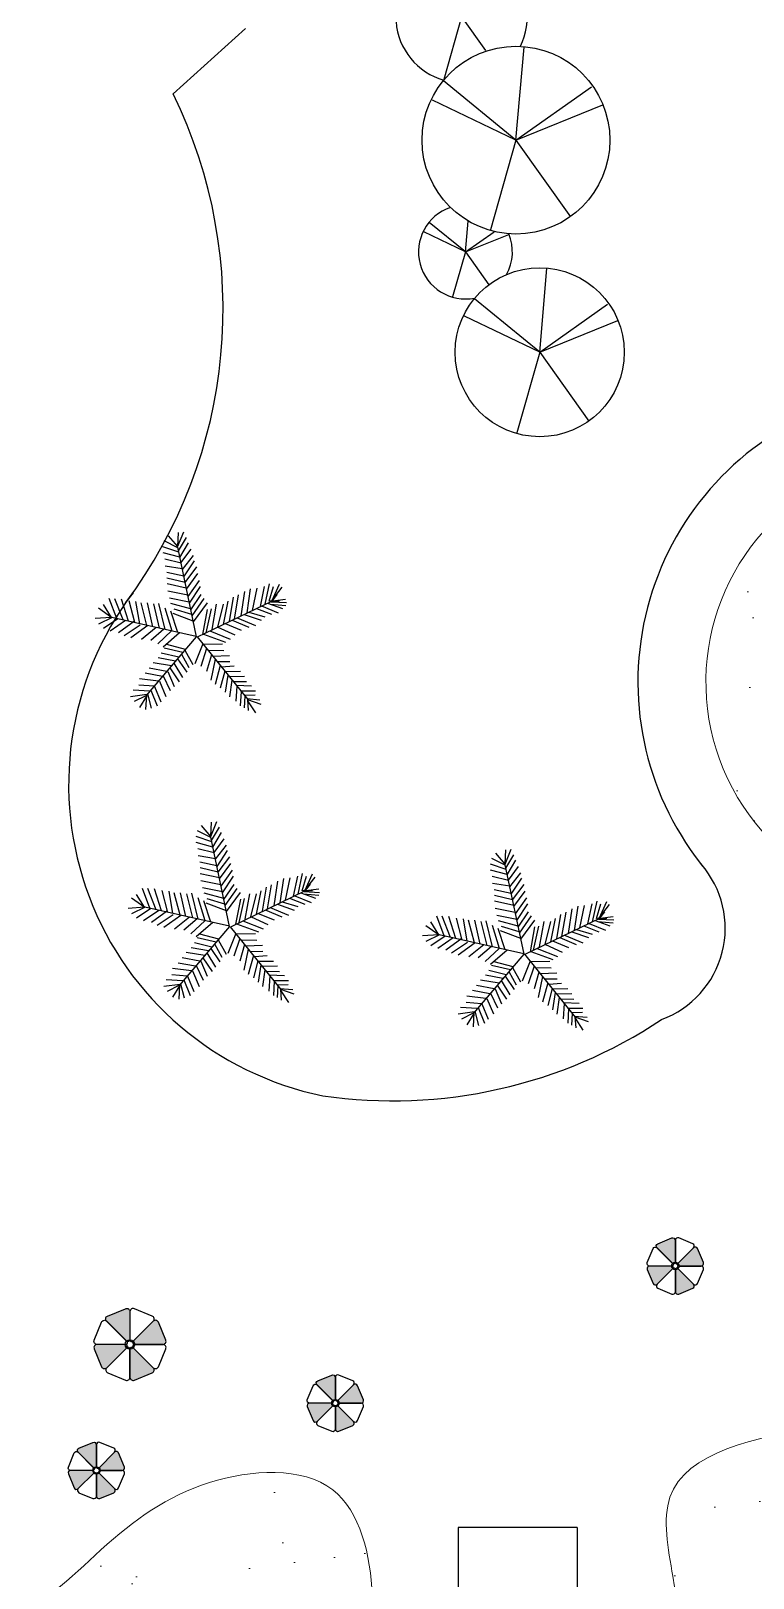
# Model space of a CAD drawing. Header units: millimetres. Extents: x 185 to 501, y 106 to 528.
# Drawn here: x 332.63 to 353.85, y 247.66 to 293.13 of the extents above; entities that cross this region are included whole.
import ezdxf

# ---------------------------------------------------------------- set-up
doc = ezdxf.new("R2010")
doc.units = ezdxf.units.MM
for name, color, linetype in [('arboles', 84, 'Continuous'), ('MUEBLES', 33, 'Continuous'), ('pavimento', 252, 'Continuous'), ('SITE_FURNISHINGS', 230, 'Continuous')]:
    doc.layers.add(name, color=color, linetype=linetype)
doc.layers.add('Paredes', color=141, linetype='Continuous', lineweight=9)
doc.styles.add('ATTR', font='romans.shx', dxfattribs={"width": 0.8, "height": 0.7})

# ---------------------------------------------------------------- blocks, each defined once
blk = doc.blocks.new('CLUMP4')
for p, q in [((0.075, -0.425), (-599.925, 1349.575)), ((-0.225, -0.025), (-278.175, 1469.475)), ((3397.75, -293.475), (3147.6, 1029.075)), ((3398, -293.85), (2858.025, 921.15)), ((-2101.125, -464.725), (-2295.7, 563.925)), ((0.025, 0), (1371.625, 613.675)), ((-2100.925, -465), (-2520.925, 479.975)), ((0, 0), (-1432.075, 418.05)), ((3397.975, -293.45), (4632.4, 258.85)), ((0, 0), (-1155.525, -951.225)), ((0, 0), (-888.5, -1183.5)), ((0, 0), (1323.925, -682.25)), ((3397.95, -293.45), (2109.075, 82.8)), ((-2100.975, -464.7), (-3103.45, -172.075)), ((-2100.975, -464.7), (-1496.775, -194.375)), ((-2100.975, -464.7), (-2909.85, -1130.55)), ((-2100.975, -464.7), (-2722.925, -1293.175)), ((-2100.975, -464.7), (-1174.225, -942.275)), ((1594.05, -1142.15), (1455.05, -407.4)), ((3397.95, -293.45), (2357.975, -1149.55)), ((3397.95, -293.45), (2598.3, -1358.625)), ((3397.95, -293.45), (4589.5, -907.5)), ((1594.175, -1142.375), (1366.775, -630.7)), ((1594.15, -1142.15), (2183.925, -878.275)), ((1594.15, -1142.15), (1016.375, -1617.75)), ((1594.15, -1142.15), (1120.3, -1003.825)), ((1594.15, -1142.15), (1149.9, -1733.9)), ((1594.15, -1142.15), (2256.125, -1483.275))]:
    blk.add_line(p, q)
for centre, radius in [((0.075, -0.425), 1500), ((3398, -293.85), 1350)]:
    blk.add_circle(centre, radius)
for centre, radius, start, end in [((-2100.925, -465), 1050, 52.09105, 333.029), ((1594.175, -1142.375), 750, 50.00407, 101.3809), ((1594.175, -1142.375), 750, 187.2069, 359.9176)]:
    blk.add_arc(centre, radius, start, end)
at = {"style": 'ATTR', "width": 0.8, "flags": 9}
blk.add_attdef('ESTCODE', (0, 0), '', height=157.919, dxfattribs=at)
blk = doc.blocks.new('new block')
at = {"xscale": 0.000999999996565748, "yscale": 0.001000000000203727, "zscale": 0.001}
blk.add_blockref('CLUMP4', (-1.324, 0.682), dxfattribs=at)

msp = doc.modelspace()

# ---------------------------------------------------------------- hatches: boundary and pattern name
h = msp.add_hatch(color=256)
edge = h.paths.add_edge_path()
edge.add_arc((351.671, 256.874), 0.0448, 135, 270)
edge.add_line((351.671, 256.829), (352.32, 256.829))
edge.add_arc((352.32, 256.902), 0.0723, 270, 382.5)
edge.add_line((352.387, 256.929), (352.216, 257.341))
edge.add_arc((352.149, 257.314), 0.0723, 22.5, 135)
edge.add_line((352.098, 257.365), (351.639, 256.906))
edge = h.paths.add_edge_path()
edge.add_arc((351.607, 256.721), 0.0448, 45, 180)
edge.add_line((351.562, 256.721), (351.562, 256.072))
edge.add_arc((351.635, 256.072), 0.0723, 180, 292.5)
edge.add_line((351.662, 256.005), (352.075, 256.175))
edge.add_arc((352.047, 256.242), 0.0723, 292.5, 405)
edge.add_line((352.098, 256.293), (351.639, 256.753))
edge = h.paths.add_edge_path()
edge.add_arc((350.976, 256.345), 0.0723, 202.5, 315)
edge.add_line((351.027, 256.293), (351.486, 256.753))
edge.add_arc((351.454, 256.784), 0.0448, 315, 450)
edge.add_line((351.454, 256.829), (350.805, 256.829))
edge.add_arc((350.805, 256.757), 0.0723, 90, 202.5)
edge.add_line((350.738, 256.729), (350.909, 256.317))
for color, points in [(256, [(351.558, 257.587, 0.534511), (351.458, 257.654), (351.045, 257.483, 0.475071), (351.013, 257.375, -0.059116), (351.027, 257.365), (351.486, 256.906, -0.187719), (351.558, 256.937, 0.000562), (351.558, 256.937)]), (5, [(335.531, 255.49, 0.534511), (335.404, 255.575), (334.878, 255.358, 0.475071), (334.837, 255.221, -0.059116), (334.854, 255.207), (335.44, 254.621, -0.187719), (335.531, 254.662, 0.000562), (335.531, 254.662)]), (230, [(341.567, 253.558, 0.534511), (341.467, 253.624), (341.055, 253.454, 0.475071), (341.023, 253.346, -0.059116), (341.036, 253.336), (341.495, 252.876, -0.187719), (341.567, 252.908, 0.000562), (341.567, 252.908)]), (256, [(334.546, 251.579, 0.534511), (334.446, 251.646), (334.033, 251.475, 0.475071), (334.001, 251.368, -0.059116), (334.015, 251.357), (334.474, 250.898, -0.187719), (334.546, 250.93, 0.000562), (334.546, 250.93)])]:
    msp.add_hatch(color=color).paths.add_polyline_path(points)
h = msp.add_hatch(color=5)
edge = h.paths.add_edge_path()
edge.add_arc((335.675, 254.581), 0.0572, 135, 270)
edge.add_line((335.675, 254.524), (336.504, 254.524))
edge.add_arc((336.504, 254.616), 0.0922, 270, 382.5)
edge.add_line((336.589, 254.651), (336.371, 255.177))
edge.add_arc((336.286, 255.142), 0.0922, 22.5, 135)
edge.add_line((336.221, 255.207), (335.635, 254.621))
edge = h.paths.add_edge_path()
edge.add_arc((335.594, 254.386), 0.0572, 45, 180)
edge.add_line((335.537, 254.386), (335.537, 253.557))
edge.add_arc((335.629, 253.557), 0.0922, 180, 292.5)
edge.add_line((335.665, 253.472), (336.191, 253.69))
edge.add_arc((336.155, 253.775), 0.0922, 292.5, 405)
edge.add_line((336.221, 253.84), (335.635, 254.426))
edge = h.paths.add_edge_path()
edge.add_arc((334.789, 253.906), 0.0922, 202.5, 315)
edge.add_line((334.854, 253.84), (335.44, 254.426))
edge.add_arc((335.399, 254.467), 0.0572, 315, 450)
edge.add_line((335.399, 254.524), (334.571, 254.524))
edge.add_arc((334.571, 254.432), 0.0922, 90, 202.5)
edge.add_line((334.486, 254.396), (334.703, 253.87))
h = msp.add_hatch(color=230)
edge = h.paths.add_edge_path()
edge.add_arc((341.68, 252.845), 0.0448, 135, 270)
edge.add_line((341.68, 252.8), (342.329, 252.8))
edge.add_arc((342.329, 252.872), 0.0723, 270, 382.5)
edge.add_line((342.396, 252.9), (342.225, 253.312))
edge.add_arc((342.159, 253.285), 0.0723, 22.5, 135)
edge.add_line((342.107, 253.336), (341.648, 252.876))
edge = h.paths.add_edge_path()
edge.add_arc((341.617, 252.692), 0.0448, 45, 180)
edge.add_line((341.572, 252.692), (341.572, 252.042))
edge.add_arc((341.644, 252.042), 0.0723, 180, 292.5)
edge.add_line((341.672, 251.975), (342.084, 252.146))
edge.add_arc((342.056, 252.213), 0.0723, 292.5, 405)
edge.add_line((342.107, 252.264), (341.648, 252.723))
edge = h.paths.add_edge_path()
edge.add_arc((340.985, 252.315), 0.0723, 202.5, 315)
edge.add_line((341.036, 252.264), (341.495, 252.723))
edge.add_arc((341.463, 252.755), 0.0448, 315, 450)
edge.add_line((341.463, 252.8), (340.814, 252.8))
edge.add_arc((340.814, 252.728), 0.0723, 90, 202.5)
edge.add_line((340.747, 252.7), (340.918, 252.288))
h = msp.add_hatch(color=256)
edge = h.paths.add_edge_path()
edge.add_arc((334.659, 250.867), 0.0448, 135, 270)
edge.add_line((334.659, 250.822), (335.308, 250.822))
edge.add_arc((335.308, 250.894), 0.0723, 270, 382.5)
edge.add_line((335.375, 250.922), (335.204, 251.334))
edge.add_arc((335.137, 251.306), 0.0723, 22.5, 135)
edge.add_line((335.086, 251.357), (334.627, 250.898))
edge = h.paths.add_edge_path()
edge.add_arc((334.595, 250.713), 0.0448, 45, 180)
edge.add_line((334.55, 250.713), (334.55, 250.064))
edge.add_arc((334.623, 250.064), 0.0723, 180, 292.5)
edge.add_line((334.65, 249.997), (335.063, 250.168))
edge.add_arc((335.035, 250.235), 0.0723, 292.5, 405)
edge.add_line((335.086, 250.286), (334.627, 250.745))
edge = h.paths.add_edge_path()
edge.add_arc((333.963, 250.337), 0.0723, 202.5, 315)
edge.add_line((334.015, 250.286), (334.474, 250.745))
edge.add_arc((334.442, 250.777), 0.0448, 315, 450)
edge.add_line((334.442, 250.822), (333.793, 250.822))
edge.add_arc((333.793, 250.749), 0.0723, 90, 202.5)
edge.add_line((333.726, 250.722), (333.897, 250.309))
at = {"layer": 'Paredes'}
h = msp.add_hatch(dxfattribs=at)
h.set_pattern_fill('AR-SAND', color=256, scale=0.08, style=0)
h.set_pattern_definition([(37.5, (-1937.9465, 84.6386), (-0.1280025, 3.915306), [0, -3.08864, 0, -3.4544, 0, -3.302]), (7.5, (-1937.9465, 84.6386), (3.596186, 5.734601), [0, -1.66624, 0, -2.78384, 0, -1.0668]), (327.5, (-1940.446, 84.6386), (6.327939, 0.0114975), [0, -1.016, 0, -3.6576, 0, -4.7752]), (317.5, (-1940.446, 84.6386), (6.108452, 1.783435), [0, -0.508, 0, -2.39776, 0, -2.7432])])
edge = h.paths.add_edge_path()
edge.add_line((359.609, 276.245), (358.375, 276.907))
edge.add_line((358.375, 276.907), (358.87, 277.831))
edge.add_line((358.87, 277.831), (355.553, 279.609))
edge.add_arc((359.103, 273.994), 6.642, 122.3044, 288.3434)
edge.add_spline(control_points=[(361.194, 267.689), (361.466, 267.764), (361.989, 267.906), (362.844, 267.924), (363.296, 267.613), (363.527, 267.454)], knot_values=[0, 0, 0, 0, 0.8516, 1.631429, 2.455196, 2.455196, 2.455196, 2.455196], degree=3, periodic=0)
edge.add_arc((365.842, 269.813), 3.305, 225.5516, 331.8115)
edge.add_line((368.754, 268.252), (370.537, 271.578))
edge.add_line((370.537, 271.578), (366.158, 273.925))
edge.add_line((366.158, 273.925), (365.724, 273.116))
edge.add_arc((365.842, 269.813), 3.305, 92.0391, 96.2617)
edge.add_line((365.481, 273.098), (364.515, 273.616))
edge.add_line((364.515, 273.616), (365.011, 274.54))
edge.add_line((365.011, 274.54), (360.104, 277.17))
edge.add_line((360.104, 277.17), (359.609, 276.245))
h = msp.add_hatch(dxfattribs=at)
h.set_pattern_fill('AR-SAND', color=256, scale=0.1, style=0)
h.set_pattern_definition([(37.5, (-2162.957, 17.1855), (-0.160003, 4.8941324), [0, -3.8608, 0, -4.318, 0, -4.1275]), (7.5, (-2162.957, 17.1855), (4.495233, 7.168251), [0, -2.0828, 0, -3.4798, 0, -1.3335]), (327.5, (-2166.081, 17.1855), (7.909924, 0.014372), [0, -1.27, 0, -4.572, 0, -5.969]), (317.5, (-2166.081, 17.1855), (7.635565, 2.229293), [0, -0.635, 0, -2.9972, 0, -3.429])])
edge = h.paths.add_edge_path()
edge.add_spline(control_points=[(329.163, 209.759), (329.769, 209.758), (331.679, 209.374), (333.188, 205.317), (334.541, 200.963), (333.991, 195.497), (329.105, 192.643), (330.18, 186.77), (334.028, 181.379), (341.571, 182.837), (347.715, 185.41), (350.943, 192.267), (345.013, 196.362), (341.002, 201.852), (340.823, 209.281), (344.738, 211.852), (349.254, 210.173), (352.059, 203.967), (357.894, 206.923), (359.013, 211.66), (358.772, 215.872), (357.263, 219.898), (353.753, 220.348), (352.079, 225.331), (353.828, 231.651), (358.644, 231.789), (361.226, 231.902), (363.18, 233.645), (366.499, 235.216), (366.131, 239.585), (363.726, 244.777), (361.783, 252.598), (355.323, 252.096), (350.842, 251.157), (351.678, 246.816), (352.206, 242.343), (349.289, 237.742), (345.789, 237.071), (344.999, 237.127)], knot_values=[126.800992, 126.800992, 126.800992, 126.800992, 128.552041, 132.302534, 138.232433, 143.028847, 147.14407, 153.309299, 157.961529, 165.761725, 172.843208, 178.590264, 183.713167, 191.652281, 199.550118, 202.153336, 203.993395, 213.278166, 216.611939, 220.52306, 227.040192, 229.640637, 232.242468, 236.304441, 243.607556, 247.723547, 249.600713, 251.118572, 255.427198, 259.388599, 262.330603, 273.582082, 276.727203, 281.527369, 283.853486, 288.505719, 295.449959, 297.74183, 297.74183, 297.74183, 297.74183], degree=3, periodic=0)
edge.add_line((344.999, 237.127), (343.657, 237.512))
edge.add_spline(control_points=[(343.657, 237.512), (343.591, 237.551), (342.465, 238.286), (341.526, 242.294), (343.136, 246.067), (341.978, 251.035), (337.528, 250.743), (334.813, 248.747), (331.956, 245.751), (327.658, 248.749), (327.085, 252.781), (324.994, 256.53), (321.298, 257.351), (317.727, 255.69), (314.381, 252.642), (313.89, 246.209), (319.216, 245.896), (323.552, 245.976), (327.203, 241.87), (328.145, 236.119), (324.858, 232.176), (320.085, 231.24), (317.483, 235.427), (312.581, 235.845), (308.455, 231.987), (311.862, 228.592), (312.568, 224.628), (312.107, 220.627), (308.67, 217.752), (310.827, 212.931), (312.025, 208.248), (314.954, 207.066), (315.627, 206.878)], knot_values=[2.907855, 2.907855, 2.907855, 2.907855, 3.150612, 7.195867, 12.953348, 16.263104, 19.888382, 23.642714, 27.036791, 30.428875, 36.324389, 39.357134, 42.52297, 46.572713, 50.687936, 56.155626, 60.647938, 63.940117, 69.206529, 75.27202, 79.883863, 83.277941, 88.074352, 92.521984, 96.637211, 101.065548, 104.030498, 108.826912, 112.507027, 115.471977, 123.273315, 125.37104, 125.37104, 125.37104, 125.37104], degree=3, periodic=0)
edge.add_spline(control_points=[(315.627, 206.878), (315.799, 206.792), (316.265, 206.559), (316.994, 206.463), (317.798, 206.497), (318.574, 206.523), (319.583, 206.096), (320.582, 205.804), (321.63, 205.921), (322.302, 206.143), (322.76, 206.317), (322.932, 206.382)], knot_values=[0, 0, 0, 0, 0.574846, 1.559232, 2.150533, 3.003289, 3.84311, 5.407574, 6.052016, 6.972857, 7.523573, 7.523573, 7.523573, 7.523573], degree=3, periodic=0)
edge.add_spline(control_points=[(322.932, 206.382), (322.933, 206.383), (324.004, 207.066), (325.387, 208.484), (327.149, 209.374), (327.787, 209.559)], knot_values=[299.106215, 299.106215, 299.106215, 299.106215, 299.110488, 302.953821, 304.929743, 304.929743, 304.929743, 304.929743], degree=3, periodic=0)
edge.add_line((327.787, 209.559), (329.163, 209.759))
h.paths.add_polyline_path([(328.219, 216.885), (326.843, 216.69, -1.682486), (330.764, 223.697), (331.32, 222.412, -0.402923)], flags=16)
h.paths.add_polyline_path([(336.161, 223.833), (335.751, 225.161, -0.49838), (342.828, 233.073), (344.194, 232.813, -1.570148)], flags=16)

# ---------------------------------------------------------------- linework, layer by layer
at = {"layer": 'arboles', "linetype": 'Continuous'}
for p, q in [((336.939, 277.972), (336.665, 278.292)), ((336.937, 277.966), (337.115, 278.408)), ((336.941, 277.976), (336.963, 278.389)), ((336.969, 277.813), (336.507, 277.964)), ((336.943, 277.937), (336.545, 278.139)), ((337.494, 275.32), (336.94, 277.952)), ((336.961, 277.851), (337.194, 278.241)), ((337.002, 277.657), (337.258, 278.084)), ((337.035, 277.5), (337.334, 277.9)), ((337.001, 277.66), (336.513, 277.788)), ((337.038, 277.487), (336.557, 277.609)), ((337.073, 277.317), (336.57, 277.402)), ((337.076, 277.303), (337.4, 277.716)), ((337.122, 277.087), (337.428, 277.556)), ((337.157, 276.92), (337.499, 277.374)), ((337.119, 277.102), (336.621, 277.216)), ((337.157, 276.919), (336.624, 277.044)), ((337.199, 276.722), (337.533, 277.178)), ((337.244, 276.509), (337.576, 276.976)), ((337.192, 276.755), (336.628, 276.876)), ((337.236, 276.544), (336.649, 276.666)), ((337.279, 276.341), (336.7, 276.462)), ((337.285, 276.314), (337.606, 276.799)), ((337.327, 276.113), (337.624, 276.562)), ((338.459, 275.771), (338.576, 276.484)), ((338.61, 275.843), (338.729, 276.553)), ((338.8, 275.935), (338.91, 276.655)), ((338.982, 276.023), (339.082, 276.733)), ((339.137, 276.098), (339.27, 276.751)), ((339.371, 276.211), (339.493, 276.801)), ((339.507, 276.277), (339.64, 276.882)), ((339.624, 276.368), (339.751, 276.802)), ((339.705, 276.373), (339.932, 276.87)), ((339.717, 276.4), (340.011, 276.778)), ((339.725, 276.382), (339.865, 276.568)), ((335.002, 275.882), (334.614, 276.16)), ((334.992, 275.893), (334.754, 276.268)), ((335.153, 275.857), (334.928, 276.444)), ((335.333, 275.817), (335.087, 276.441)), ((335.491, 275.781), (335.284, 276.429)), ((335.679, 275.738), (335.513, 276.381)), ((335.828, 275.705), (335.713, 276.363)), ((336.035, 275.658), (335.867, 276.318)), ((336.206, 275.619), (336.05, 276.318)), ((336.408, 275.574), (336.236, 276.287)), ((336.572, 275.537), (336.381, 276.3)), ((336.774, 275.491), (336.573, 276.167)), ((336.943, 275.453), (336.734, 276.08)), ((337.32, 276.148), (336.741, 276.302)), ((337.397, 275.781), (336.801, 276.008)), ((337.355, 275.982), (336.836, 276.137)), ((337.364, 275.937), (337.714, 276.445)), ((337.4, 275.767), (337.811, 276.323)), ((337.525, 275.319), (339.725, 276.382)), ((337.68, 275.394), (337.818, 276.128)), ((337.771, 275.438), (337.931, 276.143)), ((337.954, 275.534), (338.083, 276.283)), ((338.119, 275.606), (338.282, 276.279)), ((338.28, 275.684), (338.424, 276.369)), ((339.034, 276.048), (339.5, 275.907)), ((339.252, 276.153), (339.698, 275.983)), ((339.406, 276.228), (339.89, 276.029)), ((339.582, 276.313), (340.017, 276.153)), ((339.725, 276.382), (339.624, 276.368)), ((339.664, 276.283), (340.112, 276.243)), ((339.685, 276.351), (340.138, 276.328)), ((339.725, 276.382), (339.93, 276.382)), ((339.733, 276.382), (340.111, 276.429)), ((334.988, 275.892), (334.512, 275.857)), ((335.015, 275.888), (334.608, 275.695)), ((335.18, 275.851), (334.755, 275.566)), ((335.41, 275.799), (334.958, 275.492)), ((337.485, 275.331), (335.003, 275.891)), ((335.668, 275.78), (335.2, 275.443)), ((335.835, 275.664), (335.363, 275.349)), ((336.064, 275.652), (335.56, 275.293)), ((336.311, 275.596), (335.875, 275.241)), ((338.123, 275.608), (338.614, 275.378)), ((338.333, 275.71), (338.803, 275.517)), ((338.542, 275.811), (339.031, 275.605)), ((338.684, 275.879), (339.225, 275.659)), ((338.897, 275.982), (339.39, 275.807)), ((337.486, 275.32), (336.009, 273.593)), ((336.535, 275.545), (336.145, 275.217)), ((336.761, 275.494), (336.351, 275.112)), ((336.996, 275.441), (336.51, 275.016)), ((337.173, 274.954), (336.615, 275.101)), ((337.676, 275.115), (337.444, 274.53)), ((337.512, 275.319), (338.996, 273.475)), ((337.683, 275.107), (338.255, 275.114)), ((337.693, 275.4), (338.341, 275.165)), ((337.884, 275.493), (338.482, 275.257)), ((336.876, 274.607), (336.364, 274.701)), ((336.972, 274.719), (336.458, 274.845)), ((337.094, 274.861), (336.539, 274.987)), ((336.938, 274.678), (337.205, 274.283)), ((337.05, 274.809), (337.263, 274.425)), ((337.152, 274.929), (337.387, 274.512)), ((337.789, 274.975), (337.621, 274.45)), ((337.932, 274.796), (337.789, 274.304)), ((337.822, 274.934), (338.294, 274.923)), ((338.041, 274.662), (337.909, 274.045)), ((337.966, 274.754), (338.461, 274.776)), ((336.49, 274.156), (335.982, 274.251)), ((336.62, 274.307), (336.102, 274.403)), ((336.76, 274.471), (336.219, 274.557)), ((336.646, 274.302), (336.836, 273.862)), ((336.705, 274.407), (336.98, 273.999)), ((336.825, 274.547), (337.083, 274.124)), ((338.19, 274.476), (338.042, 273.917)), ((338.096, 274.594), (338.468, 274.594)), ((338.32, 274.315), (338.19, 273.81)), ((338.22, 274.439), (338.597, 274.467)), ((338.331, 274.302), (338.785, 274.31)), ((338.415, 274.197), (338.331, 273.691)), ((336.121, 273.724), (335.631, 273.757)), ((336.244, 273.867), (335.795, 273.899)), ((336.375, 274.021), (335.815, 274.09)), ((336.147, 273.754), (336.335, 273.295)), ((336.258, 273.866), (336.445, 273.411)), ((336.403, 274.018), (336.594, 273.565)), ((336.511, 274.18), (336.714, 273.745)), ((338.446, 274.158), (338.903, 274.168)), ((338.532, 274.052), (338.461, 273.557)), ((338.568, 274.007), (338.96, 274.004)), ((338.674, 273.875), (338.646, 273.427)), ((338.655, 273.9), (339.11, 273.886)), ((338.785, 273.738), (339.225, 273.739)), ((336.035, 273.623), (335.557, 273.557)), ((336.004, 273.587), (335.662, 273.416)), ((336.021, 273.576), (335.812, 273.245)), ((336.023, 273.609), (335.996, 273.184)), ((336.052, 273.643), (336.161, 273.222)), ((338.8, 273.719), (338.779, 273.296)), ((338.889, 273.609), (339.216, 273.619)), ((338.913, 273.578), (338.893, 273.239)), ((338.972, 273.505), (339.352, 273.47)), ((338.991, 273.482), (339.381, 273.342)), ((338.993, 273.48), (339.013, 273.155)), ((338.995, 273.437), (339.223, 273.092)), ((337.911, 269.456), (337.637, 269.777)), ((337.908, 269.45), (338.087, 269.893)), ((337.913, 269.46), (337.935, 269.873)), ((337.933, 269.335), (338.166, 269.726)), ((337.941, 269.297), (337.479, 269.449)), ((337.973, 269.144), (337.484, 269.272)), ((337.914, 269.422), (337.517, 269.623)), ((338.466, 266.804), (337.911, 269.437)), ((337.974, 269.141), (338.23, 269.569)), ((338.007, 268.985), (338.306, 269.385)), ((338.048, 268.788), (338.372, 269.201)), ((338.009, 268.972), (337.529, 269.093)), ((338.045, 268.801), (337.541, 268.886)), ((338.094, 268.572), (338.4, 269.04)), ((338.129, 268.404), (338.471, 268.858)), ((346.563, 268.609), (346.166, 268.811)), ((346.56, 268.644), (346.286, 268.964)), ((346.557, 268.638), (346.736, 269.081)), ((346.562, 268.648), (346.583, 269.061)), ((346.581, 268.523), (346.815, 268.914)), ((346.622, 268.329), (346.879, 268.756)), ((338.09, 268.587), (337.593, 268.7)), ((338.129, 268.403), (337.596, 268.528)), ((338.164, 268.239), (337.599, 268.36)), ((338.171, 268.206), (338.505, 268.662)), ((338.216, 267.993), (338.548, 268.46)), ((338.257, 267.798), (338.578, 268.284)), ((340.342, 267.695), (340.465, 268.285)), ((340.478, 267.761), (340.611, 268.366)), ((340.596, 267.852), (340.723, 268.286)), ((340.676, 267.857), (340.903, 268.354)), ((346.59, 268.485), (346.127, 268.637)), ((346.622, 268.332), (346.133, 268.46)), ((346.658, 268.16), (346.177, 268.281)), ((347.115, 265.992), (346.56, 268.624)), ((346.655, 268.172), (346.955, 268.572)), ((346.697, 267.975), (347.021, 268.389)), ((336.124, 267.342), (335.9, 267.928)), ((336.304, 267.301), (336.059, 267.926)), ((336.463, 267.265), (336.256, 267.914)), ((336.651, 267.223), (336.485, 267.865)), ((336.799, 267.189), (336.685, 267.847)), ((338.208, 268.028), (337.62, 268.151)), ((338.251, 267.825), (337.672, 267.946)), ((338.299, 267.598), (338.595, 268.047)), ((338.336, 267.421), (338.686, 267.929)), ((338.496, 266.803), (340.696, 267.867)), ((339.252, 267.168), (339.396, 267.853)), ((339.431, 267.255), (339.548, 267.968)), ((339.582, 267.328), (339.7, 268.037)), ((339.772, 267.42), (339.882, 268.14)), ((339.954, 267.507), (340.054, 268.217)), ((340.109, 267.583), (340.241, 268.235)), ((340.696, 267.867), (340.596, 267.852)), ((340.657, 267.835), (341.109, 267.812)), ((340.689, 267.885), (340.982, 268.262)), ((340.696, 267.867), (340.837, 268.053)), ((340.696, 267.867), (340.902, 267.867)), ((340.704, 267.867), (341.083, 267.914)), ((346.694, 267.989), (346.19, 268.074)), ((346.739, 267.774), (346.241, 267.888)), ((346.742, 267.759), (347.049, 268.228)), ((346.778, 267.592), (347.12, 268.046)), ((346.82, 267.394), (347.153, 267.85)), ((335.96, 267.377), (335.483, 267.341)), ((335.987, 267.373), (335.58, 267.179)), ((335.974, 267.367), (335.586, 267.644)), ((335.964, 267.378), (335.725, 267.753)), ((338.457, 266.815), (335.974, 267.375)), ((337.007, 267.142), (336.839, 267.802)), ((337.178, 267.104), (337.021, 267.802)), ((337.38, 267.058), (337.207, 267.771)), ((337.543, 267.021), (337.353, 267.784)), ((337.746, 266.976), (337.545, 267.651)), ((337.915, 266.938), (337.705, 267.564)), ((338.292, 267.633), (337.712, 267.787)), ((338.369, 267.265), (337.773, 267.493)), ((338.327, 267.466), (337.808, 267.621)), ((338.372, 267.251), (338.783, 267.807)), ((338.652, 266.878), (338.79, 267.612)), ((338.742, 266.922), (338.902, 267.627)), ((338.926, 267.019), (339.055, 267.767)), ((339.091, 267.09), (339.254, 267.764)), ((339.869, 267.467), (340.361, 267.292)), ((340.005, 267.532), (340.472, 267.391)), ((340.223, 267.638), (340.67, 267.467)), ((340.378, 267.712), (340.862, 267.513)), ((340.554, 267.798), (340.988, 267.638)), ((340.636, 267.767), (341.084, 267.727)), ((346.778, 267.591), (346.245, 267.716)), ((346.813, 267.427), (346.248, 267.548)), ((346.864, 267.181), (347.196, 267.648)), ((346.905, 266.986), (347.227, 267.472)), ((348.602, 266.695), (348.703, 267.405)), ((348.758, 266.771), (348.89, 267.423)), ((348.991, 266.883), (349.114, 267.473)), ((349.127, 266.949), (349.26, 267.554)), ((349.245, 267.04), (349.372, 267.474)), ((349.325, 267.045), (349.552, 267.542)), ((349.338, 267.073), (349.631, 267.45)), ((336.151, 267.335), (335.727, 267.05)), ((336.382, 267.283), (335.93, 266.976)), ((336.64, 267.264), (336.172, 266.928)), ((336.807, 267.148), (336.335, 266.833)), ((337.035, 267.136), (336.532, 266.778)), ((337.282, 267.08), (336.847, 266.726)), ((337.507, 267.03), (337.117, 266.702)), ((337.733, 266.979), (337.323, 266.596)), ((337.968, 266.926), (337.482, 266.501)), ((338.856, 266.977), (339.454, 266.741)), ((339.095, 267.092), (339.585, 266.862)), ((339.305, 267.194), (339.775, 267.002)), ((339.514, 267.295), (340.003, 267.09)), ((339.656, 267.364), (340.197, 267.143)), ((344.612, 266.566), (344.374, 266.941)), ((344.773, 266.529), (344.549, 267.116)), ((344.953, 266.489), (344.708, 267.114)), ((345.112, 266.453), (344.905, 267.101)), ((345.3, 266.411), (345.134, 267.053)), ((345.448, 266.377), (345.334, 267.035)), ((345.656, 266.33), (345.488, 266.99)), ((345.827, 266.292), (345.67, 266.99)), ((346.029, 266.246), (345.856, 266.959)), ((346.192, 266.209), (346.002, 266.972)), ((346.857, 267.216), (346.269, 267.339)), ((346.9, 267.013), (346.32, 267.134)), ((346.94, 266.821), (346.361, 266.974)), ((346.948, 266.785), (347.244, 267.235)), ((346.985, 266.609), (347.335, 267.117)), ((347.021, 266.439), (347.431, 266.995)), ((347.145, 265.991), (349.345, 267.054)), ((347.575, 266.206), (347.704, 266.955)), ((347.74, 266.278), (347.903, 266.951)), ((347.9, 266.356), (348.045, 267.041)), ((348.08, 266.443), (348.197, 267.156)), ((348.231, 266.516), (348.349, 267.225)), ((348.421, 266.607), (348.531, 267.328)), ((349.203, 266.985), (349.637, 266.826)), ((349.345, 267.054), (349.245, 267.04)), ((349.285, 266.955), (349.733, 266.915)), ((349.306, 267.023), (349.758, 267)), ((349.345, 267.054), (349.486, 267.241)), ((349.345, 267.054), (349.551, 267.054)), ((349.353, 267.054), (349.731, 267.101)), ((338.458, 266.804), (336.981, 265.077)), ((338.066, 266.346), (337.511, 266.472)), ((338.145, 266.438), (337.587, 266.585)), ((338.648, 266.599), (338.416, 266.014)), ((338.484, 266.803), (339.968, 264.96)), ((338.76, 266.46), (338.593, 265.935)), ((338.654, 266.591), (339.227, 266.599)), ((338.665, 266.885), (339.313, 266.65)), ((344.609, 266.565), (344.132, 266.529)), ((344.635, 266.56), (344.229, 266.367)), ((344.623, 266.554), (344.235, 266.832)), ((344.8, 266.523), (344.375, 266.238)), ((345.031, 266.471), (344.579, 266.164)), ((347.106, 266.003), (344.623, 266.563)), ((346.395, 266.163), (346.194, 266.839)), ((346.564, 266.125), (346.354, 266.752)), ((347.018, 266.453), (346.422, 266.68)), ((346.976, 266.654), (346.457, 266.809)), ((347.301, 266.066), (347.438, 266.8)), ((347.391, 266.11), (347.551, 266.815)), ((348.163, 266.483), (348.652, 266.278)), ((348.305, 266.551), (348.846, 266.331)), ((348.518, 266.654), (349.01, 266.48)), ((348.654, 266.72), (349.121, 266.579)), ((348.872, 266.826), (349.318, 266.655)), ((349.026, 266.9), (349.51, 266.701)), ((337.732, 265.955), (337.191, 266.041)), ((337.848, 266.091), (337.335, 266.185)), ((337.944, 266.203), (337.43, 266.329)), ((337.797, 266.031), (338.054, 265.608)), ((337.909, 266.163), (338.177, 265.768)), ((338.021, 266.294), (338.235, 265.909)), ((338.124, 266.414), (338.359, 265.996)), ((338.904, 266.281), (338.761, 265.788)), ((338.793, 266.418), (339.265, 266.408)), ((339.013, 266.146), (338.88, 265.529)), ((338.938, 266.239), (339.433, 266.26)), ((339.068, 266.078), (339.44, 266.079)), ((345.289, 266.452), (344.821, 266.116)), ((345.455, 266.336), (344.984, 266.021)), ((345.684, 266.324), (345.18, 265.966)), ((345.931, 266.268), (345.496, 265.914)), ((346.155, 266.217), (345.766, 265.889)), ((346.382, 266.166), (345.971, 265.784)), ((346.616, 266.113), (346.131, 265.689)), ((347.314, 266.072), (347.962, 265.837)), ((347.505, 266.165), (348.103, 265.929)), ((347.744, 266.28), (348.234, 266.05)), ((347.954, 266.382), (348.424, 266.189)), ((337.347, 265.505), (336.786, 265.574)), ((337.462, 265.64), (336.954, 265.735)), ((337.592, 265.792), (337.074, 265.887)), ((337.483, 265.664), (337.686, 265.229)), ((337.617, 265.787), (337.808, 265.347)), ((337.677, 265.891), (337.952, 265.483)), ((339.162, 265.96), (339.014, 265.401)), ((339.292, 265.799), (339.162, 265.295)), ((339.192, 265.923), (339.569, 265.952)), ((339.302, 265.786), (339.756, 265.794)), ((339.386, 265.682), (339.303, 265.175)), ((339.418, 265.643), (339.875, 265.653)), ((347.107, 265.992), (345.629, 264.265)), ((346.715, 265.533), (346.16, 265.659)), ((346.794, 265.626), (346.236, 265.773)), ((346.773, 265.602), (347.008, 265.184)), ((347.297, 265.787), (347.065, 265.202)), ((347.133, 265.991), (348.617, 264.147)), ((347.409, 265.647), (347.242, 265.122)), ((347.303, 265.779), (347.876, 265.787)), ((347.442, 265.606), (347.914, 265.595)), ((337.007, 265.108), (336.529, 265.042)), ((337.093, 265.209), (336.603, 265.241)), ((337.215, 265.351), (336.767, 265.383)), ((336.995, 265.094), (336.968, 264.668)), ((337.024, 265.127), (337.133, 264.707)), ((337.119, 265.239), (337.306, 264.779)), ((337.23, 265.35), (337.417, 264.895)), ((337.375, 265.502), (337.566, 265.049)), ((339.503, 265.537), (339.433, 265.042)), ((339.54, 265.492), (339.932, 265.488)), ((339.646, 265.359), (339.618, 264.911)), ((339.626, 265.384), (340.082, 265.371)), ((339.772, 265.203), (339.751, 264.781)), ((339.757, 265.222), (340.197, 265.223)), ((339.86, 265.093), (340.188, 265.104)), ((346.381, 265.143), (345.84, 265.229)), ((346.497, 265.279), (345.984, 265.373)), ((346.593, 265.391), (346.079, 265.517)), ((346.446, 265.219), (346.703, 264.796)), ((346.558, 265.351), (346.825, 264.955)), ((346.67, 265.482), (346.884, 265.097)), ((347.553, 265.469), (347.409, 264.976)), ((347.662, 265.334), (347.529, 264.717)), ((347.587, 265.426), (348.082, 265.448)), ((347.811, 265.148), (347.663, 264.589)), ((347.716, 265.266), (348.089, 265.266)), ((347.841, 265.111), (348.218, 265.139)), ((336.976, 265.071), (336.634, 264.9)), ((336.993, 265.061), (336.784, 264.73)), ((339.885, 265.063), (339.865, 264.724)), ((339.944, 264.989), (340.324, 264.955)), ((339.962, 264.967), (340.353, 264.827)), ((339.964, 264.964), (339.984, 264.639)), ((339.967, 264.921), (340.195, 264.576)), ((345.996, 264.693), (345.435, 264.762)), ((346.111, 264.828), (345.603, 264.923)), ((346.241, 264.979), (345.723, 265.075)), ((346.023, 264.69), (346.215, 264.237)), ((346.132, 264.852), (346.334, 264.417)), ((346.266, 264.975), (346.457, 264.534)), ((346.326, 265.079), (346.601, 264.671)), ((347.941, 264.987), (347.811, 264.482)), ((347.951, 264.974), (348.405, 264.982)), ((348.035, 264.87), (347.952, 264.363)), ((348.067, 264.831), (348.524, 264.841)), ((348.152, 264.725), (348.082, 264.23)), ((348.189, 264.679), (348.581, 264.676)), ((345.656, 264.296), (345.178, 264.23)), ((345.742, 264.396), (345.251, 264.429)), ((345.625, 264.259), (345.283, 264.088)), ((345.864, 264.539), (345.415, 264.571)), ((345.642, 264.249), (345.433, 263.918)), ((345.644, 264.282), (345.617, 263.856)), ((345.673, 264.315), (345.782, 263.895)), ((345.768, 264.426), (345.955, 263.967)), ((345.879, 264.538), (346.066, 264.083)), ((348.295, 264.547), (348.267, 264.099)), ((348.275, 264.572), (348.731, 264.559)), ((348.421, 264.391), (348.399, 263.968)), ((348.406, 264.41), (348.846, 264.411)), ((348.509, 264.281), (348.837, 264.291)), ((348.534, 264.251), (348.513, 263.911)), ((348.593, 264.177), (348.973, 264.143)), ((348.611, 264.154), (349.002, 264.014)), ((348.613, 264.152), (348.633, 263.827)), ((348.616, 264.109), (348.844, 263.764))]:
    msp.add_line(p, q, dxfattribs=at)
at = {"layer": 'MUEBLES'}
for p, q in [((348.676, 249.142), (345.176, 249.142)), ((345.176, 249.142), (345.176, 241.942)), ((348.676, 249.142), (348.676, 241.942))]:
    msp.add_line(p, q, dxfattribs=at)
at = {"layer": 'Paredes'}
msp.add_arc((359.103, 273.994), 6.642, 122.3044, 288.3434, dxfattribs=at)
for points, knots in [([(315.627, 206.878), (314.954, 207.066), (312.025, 208.248), (310.827, 212.931), (308.67, 217.752), (312.107, 220.627), (312.568, 224.628), (311.862, 228.592), (308.455, 231.987), (312.581, 235.845), (317.483, 235.427), (320.085, 231.24), (324.858, 232.176), (328.145, 236.119), (327.203, 241.87), (323.552, 245.976), (319.216, 245.896), (313.89, 246.209), (314.381, 252.642), (317.727, 255.69), (321.298, 257.351), (324.994, 256.53), (327.085, 252.781), (327.658, 248.749), (331.956, 245.751), (334.813, 248.747), (337.528, 250.743), (341.978, 251.035), (343.136, 246.067), (341.526, 242.294), (342.465, 238.286), (343.591, 237.551), (343.657, 237.512)], [2.907855, 2.907855, 2.907855, 2.907855, 5.005581, 12.806919, 15.771869, 19.451984, 24.248398, 27.213348, 31.641685, 35.756912, 40.204543, 45.000955, 48.395032, 53.006876, 59.072367, 64.338779, 67.630958, 72.12327, 77.59096, 81.706183, 85.755926, 88.921762, 91.954507, 97.850021, 101.242105, 104.636182, 108.390514, 112.015792, 115.325548, 121.083029, 125.128283, 125.37104, 125.37104, 125.37104, 125.37104]), ([(344.999, 237.127), (345.789, 237.071), (349.289, 237.742), (352.206, 242.343), (351.678, 246.816), (350.842, 251.157), (355.323, 252.096), (361.783, 252.598), (363.726, 244.777), (366.131, 239.585), (366.499, 235.216), (363.18, 233.645), (361.226, 231.902), (358.644, 231.789), (353.828, 231.651), (352.079, 225.331), (353.753, 220.348), (357.263, 219.898), (358.772, 215.872), (359.013, 211.66), (357.894, 206.923), (352.059, 203.967), (349.254, 210.173), (344.738, 211.852), (340.823, 209.281), (341.002, 201.852), (345.013, 196.362), (350.943, 192.267), (347.715, 185.41), (341.571, 182.837), (334.028, 181.379), (330.18, 186.77), (329.105, 192.643), (333.991, 195.497), (334.541, 200.963), (333.188, 205.317), (331.679, 209.374), (329.769, 209.758), (329.163, 209.759)], [126.800992, 126.800992, 126.800992, 126.800992, 129.092863, 136.037103, 140.689336, 143.015452, 147.815618, 150.96074, 162.212219, 165.154223, 169.115624, 173.42425, 174.942109, 176.819275, 180.935266, 188.238381, 192.300354, 194.902185, 197.502629, 204.019762, 207.930883, 211.264655, 220.549427, 222.389486, 224.992704, 232.890541, 240.829655, 245.952558, 251.699614, 258.781097, 266.581292, 271.233523, 277.398752, 281.513975, 286.310389, 292.240287, 295.990781, 297.74183, 297.74183, 297.74183, 297.74183])]:
    msp.add_open_spline(points, degree=3, knots=knots, dxfattribs=at)
at = {"layer": 'pavimento'}
msp.add_line((338.936, 293.198), (336.806, 291.278), dxfattribs=at)
for centre, radius, start, end in [((323.863, 284.943), 14.41, 323.2732, 26.0794), ((359.103, 273.994), 8.642, 114.2243, 219.7547), ((343.072, 270.983), 9.338, 142.8823, 258.4392), ((350.175, 266.755), 2.854, 290.1407, 41.2098), ((343.263, 275.919), 14.234, 261.6699, 303.6889)]:
    msp.add_arc(centre, radius, start, end, dxfattribs=at)
at = {"layer": 'SITE_FURNISHINGS', "color": 7, "linetype": 'Continuous'}
for points in [[(351.486, 256.906, -0.668179), (351.454, 256.829), (350.805, 256.829, -0.534511), (350.738, 256.929), (350.909, 257.341, -0.534511), (351.027, 257.365)], [(351.558, 256.937, -0.668179), (351.481, 256.906), (351.022, 257.365, -0.534511), (351.045, 257.483), (351.458, 257.654, -0.534511), (351.558, 257.587)], [(351.562, 256.937, 0.668179), (351.639, 256.906), (352.098, 257.365, 0.534511), (352.075, 257.483), (351.662, 257.654, 0.534511), (351.562, 257.587)], [(351.639, 256.906, 0.668179), (351.671, 256.829), (352.32, 256.829, 0.534511), (352.387, 256.929), (352.216, 257.341, 0.534511), (352.098, 257.365)], [(351.454, 256.829, -1), (351.671, 256.829, -1)], [(350.909, 256.317, 0.534511), (351.027, 256.293), (351.486, 256.753, 0.668179), (351.454, 256.829), (350.805, 256.829, 0.534511), (350.738, 256.729)], [(351.562, 256.721, 0.668179), (351.486, 256.753), (351.027, 256.293, 0.534511), (351.05, 256.175), (351.462, 256.005, 0.534511), (351.562, 256.072)], [(351.639, 256.753, 0.668179), (351.562, 256.721), (351.562, 256.072, 0.534511), (351.662, 256.005), (352.075, 256.175, 0.534511), (352.098, 256.293)], [(351.671, 256.829, 0.668179), (351.639, 256.753), (352.098, 256.293, 0.534511), (352.216, 256.317), (352.387, 256.729, 0.534511), (352.32, 256.829)], [(334.546, 250.93, -0.668179), (334.469, 250.898), (334.01, 251.357, -0.534511), (334.033, 251.475), (334.446, 251.646, -0.534511), (334.546, 251.579)], [(334.55, 250.93, 0.668179), (334.627, 250.898), (335.086, 251.357, 0.534511), (335.063, 251.475), (334.65, 251.646, 0.534511), (334.55, 251.579)], [(334.474, 250.898, -0.668179), (334.442, 250.822), (333.793, 250.822, -0.534511), (333.726, 250.922), (333.897, 251.334, -0.534511), (334.015, 251.357)], [(334.627, 250.898, 0.668179), (334.659, 250.822), (335.308, 250.822, 0.534511), (335.375, 250.922), (335.204, 251.334, 0.534511), (335.086, 251.357)], [(333.897, 250.309, 0.534511), (334.015, 250.286), (334.474, 250.745, 0.668179), (334.442, 250.822), (333.793, 250.822, 0.534511), (333.726, 250.722)], [(334.55, 250.713, 0.668179), (334.474, 250.745), (334.015, 250.286, 0.534511), (334.038, 250.168), (334.45, 249.997, 0.534511), (334.55, 250.064)], [(334.442, 250.822, -1), (334.659, 250.822, -1)], [(334.627, 250.745, 0.668179), (334.55, 250.713), (334.55, 250.064, 0.534511), (334.65, 249.997), (335.063, 250.168, 0.534511), (335.086, 250.286)], [(334.659, 250.822, 0.668179), (334.627, 250.745), (335.086, 250.286, 0.534511), (335.204, 250.309), (335.375, 250.722, 0.534511), (335.308, 250.822)]]:
    msp.add_lwpolyline(points, format="xyb", close=True, dxfattribs=at)
at = {"layer": 'SITE_FURNISHINGS', "color": 5, "linetype": 'Continuous'}
for points in [[(335.531, 254.662, -0.668179), (335.434, 254.621), (334.848, 255.207, -0.534511), (334.878, 255.358), (335.404, 255.575, -0.534511), (335.531, 255.49)], [(335.537, 254.662, 0.668179), (335.635, 254.621), (336.221, 255.207, 0.534511), (336.191, 255.358), (335.665, 255.575, 0.534511), (335.537, 255.49)], [(335.44, 254.621, -0.668179), (335.399, 254.524), (334.571, 254.524, -0.534511), (334.486, 254.651), (334.703, 255.177, -0.534511), (334.854, 255.207)], [(335.635, 254.621, 0.668179), (335.675, 254.524), (336.504, 254.524, 0.534511), (336.589, 254.651), (336.371, 255.177, 0.534511), (336.221, 255.207)], [(335.399, 254.524, -1), (335.675, 254.524, -1)], [(334.703, 253.87, 0.534511), (334.854, 253.84), (335.44, 254.426, 0.668179), (335.399, 254.524), (334.571, 254.524, 0.534511), (334.486, 254.396)], [(335.537, 254.386, 0.668179), (335.44, 254.426), (334.854, 253.84, 0.534511), (334.884, 253.69), (335.41, 253.472, 0.534511), (335.537, 253.557)], [(335.635, 254.426, 0.668179), (335.537, 254.386), (335.537, 253.557, 0.534511), (335.665, 253.472), (336.191, 253.69, 0.534511), (336.221, 253.84)], [(335.675, 254.524, 0.668179), (335.635, 254.426), (336.221, 253.84, 0.534511), (336.371, 253.87), (336.589, 254.396, 0.534511), (336.504, 254.524)]]:
    msp.add_lwpolyline(points, format="xyb", close=True, dxfattribs=at)
at = {"layer": 'SITE_FURNISHINGS', "color": 230, "linetype": 'Continuous'}
for points in [[(341.495, 252.876, -0.668179), (341.463, 252.8), (340.814, 252.8, -0.534511), (340.747, 252.9), (340.918, 253.312, -0.534511), (341.036, 253.336)], [(341.567, 252.908, -0.668179), (341.491, 252.876), (341.031, 253.336, -0.534511), (341.055, 253.454), (341.467, 253.624, -0.534511), (341.567, 253.558)], [(341.572, 252.908, 0.668179), (341.648, 252.876), (342.107, 253.336, 0.534511), (342.084, 253.454), (341.672, 253.624, 0.534511), (341.572, 253.558)], [(341.648, 252.876, 0.668179), (341.68, 252.8), (342.329, 252.8, 0.534511), (342.396, 252.9), (342.225, 253.312, 0.534511), (342.107, 253.336)], [(341.463, 252.8, -1), (341.68, 252.8, -1)], [(340.918, 252.288, 0.534511), (341.036, 252.264), (341.495, 252.723, 0.668179), (341.463, 252.8), (340.814, 252.8, 0.534511), (340.747, 252.7)], [(341.572, 252.692, 0.668179), (341.495, 252.723), (341.036, 252.264, 0.534511), (341.059, 252.146), (341.472, 251.975, 0.534511), (341.572, 252.042)], [(341.648, 252.723, 0.668179), (341.572, 252.692), (341.572, 252.042, 0.534511), (341.672, 251.975), (342.084, 252.146, 0.534511), (342.107, 252.264)], [(341.68, 252.8, 0.668179), (341.648, 252.723), (342.107, 252.264, 0.534511), (342.225, 252.288), (342.396, 252.7, 0.534511), (342.329, 252.8)]]:
    msp.add_lwpolyline(points, format="xyb", close=True, dxfattribs=at)

# ---------------------------------------------------------------- block references
at = {"layer": 'arboles', "linetype": 'Continuous', "xscale": 1.839656388716132, "yscale": 1.839656388716136, "zscale": 1.839656388716136, "rotation": 281.3221332206471}
msp.add_blockref('new block', (346.127, 287.286), dxfattribs=at)

doc.saveas('drawing.dxf')
